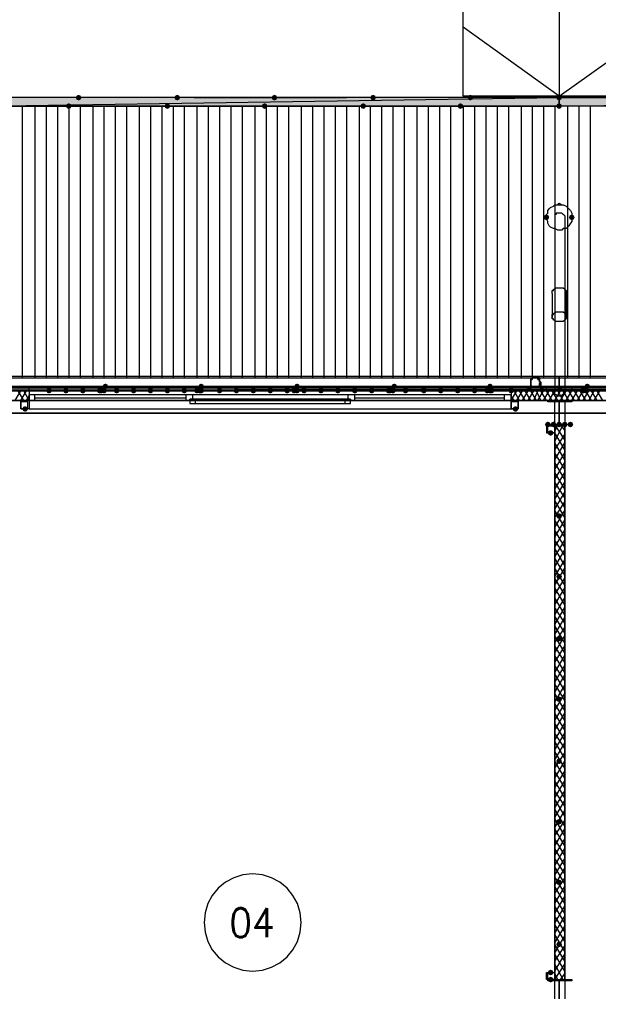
# Model space of a CAD drawing. Header units: millimetres. Extents: x 0 to 420, y 0 to 297.
# Drawn here: x 174.84 to 192.24, y 204.49 to 233.7 of the extents above; entities that cross this region are included whole.
import ezdxf

# ---------------------------------------------------------------- set-up
doc = ezdxf.new("R2010")
doc.units = ezdxf.units.MM
doc.styles.get("Standard").update_dxf_attribs({"font": 'STANDARD'})

msp = doc.modelspace()

# ---------------------------------------------------------------- hatches: boundary and pattern name
h = msp.add_hatch(color=7)
h.paths.add_polyline_path([(191.050333, 231.097667), (173.693667, 231.097667), (191.050333, 231.351667)], flags=0)
h.paths.add_polyline_path([(173.693667, 231.097667), (191.050333, 231.351667), (173.693667, 231.351667)], flags=0)
for color, points in [(254, [(176.699333, 231.351667), (176.674463, 231.291871), (176.614667, 231.267), (176.554871, 231.291871), (176.53, 231.351667), (176.554871, 231.411462), (176.614667, 231.436333), (176.674462, 231.411463)]), (254, [(179.662667, 231.351667), (179.637796, 231.291871), (179.578, 231.267), (179.518204, 231.291871), (179.493333, 231.351667), (179.518204, 231.411462), (179.578, 231.436333), (179.637796, 231.411463)]), (254, [(182.583667, 231.351667), (182.558796, 231.291871), (182.499, 231.267), (182.439204, 231.291871), (182.414333, 231.351667), (182.439204, 231.411462), (182.499, 231.436333), (182.558796, 231.411463)]), (254, [(185.547, 231.351667), (185.522129, 231.291871), (185.462333, 231.267), (185.402537, 231.291871), (185.377667, 231.351667), (185.402537, 231.411462), (185.462333, 231.436333), (185.522129, 231.411463)]), (254, [(188.468, 231.351667), (188.443129, 231.291871), (188.383333, 231.267), (188.323537, 231.291871), (188.298667, 231.351667), (188.323537, 231.411462), (188.383333, 231.436333), (188.443129, 231.411463)]), (254, [(191.135, 231.351667), (191.110129, 231.291871), (191.050333, 231.267), (190.990538, 231.291871), (190.965667, 231.351667), (190.990537, 231.411462), (191.050333, 231.436333), (191.110129, 231.411463)]), (254, [(176.403, 231.097667), (176.378129, 231.037871), (176.318333, 231.013), (176.258537, 231.037871), (176.233667, 231.097667), (176.258537, 231.157462), (176.318333, 231.182333), (176.378129, 231.157463)]), (254, [(179.366333, 231.097667), (179.341462, 231.037871), (179.281667, 231.013), (179.221871, 231.037871), (179.197, 231.097667), (179.221871, 231.157462), (179.281667, 231.182333), (179.341462, 231.157463)]), (254, [(182.287333, 231.097667), (182.262462, 231.037871), (182.202667, 231.013), (182.142871, 231.037871), (182.118, 231.097667), (182.142871, 231.157462), (182.202667, 231.182333), (182.262462, 231.157463)]), (254, [(185.250667, 231.097667), (185.225796, 231.037871), (185.166, 231.013), (185.106204, 231.037871), (185.081333, 231.097667), (185.106204, 231.157462), (185.166, 231.182333), (185.225796, 231.157463)]), (254, [(188.171667, 231.097667), (188.146796, 231.037871), (188.087, 231.013), (188.027204, 231.037871), (188.002333, 231.097667), (188.027204, 231.157462), (188.087, 231.182333), (188.146796, 231.157463)]), (254, [(191.135, 231.097667), (191.110129, 231.037871), (191.050333, 231.013), (190.990538, 231.037871), (190.965667, 231.097667), (190.990537, 231.157462), (191.050333, 231.182333), (191.110129, 231.157463)]), (7, [(190.754, 227.753333), (190.729129, 227.693537), (190.669333, 227.668667), (190.609537, 227.693537), (190.584667, 227.753333), (190.609537, 227.813129), (190.669333, 227.838), (190.729129, 227.813129)]), (7, [(191.516, 227.753333), (191.491129, 227.693537), (191.431333, 227.668667), (191.371538, 227.693537), (191.346667, 227.753333), (191.371537, 227.813129), (191.431333, 227.838), (191.491129, 227.813129)]), (7, [(175.810333, 222.546333), (175.785462, 222.486537), (175.725667, 222.461667), (175.665871, 222.486537), (175.641, 222.546333), (175.665871, 222.606129), (175.725667, 222.631), (175.785462, 222.606129)]), (7, [(176.318333, 222.546333), (176.293462, 222.486537), (176.233667, 222.461667), (176.173871, 222.486537), (176.149, 222.546333), (176.173871, 222.606129), (176.233667, 222.631), (176.293462, 222.606129)]), (7, [(176.826333, 222.546333), (176.801462, 222.486537), (176.741667, 222.461667), (176.681871, 222.486537), (176.657, 222.546333), (176.681871, 222.606129), (176.741667, 222.631), (176.801462, 222.606129)]), (7, [(177.334333, 222.546333), (177.309463, 222.486537), (177.249667, 222.461667), (177.189871, 222.486537), (177.165, 222.546333), (177.189871, 222.606129), (177.249667, 222.631), (177.309462, 222.606129)]), (254, [(177.376667, 222.546333), (177.351796, 222.486537), (177.292, 222.461667), (177.232204, 222.486537), (177.207333, 222.546333), (177.232204, 222.606129), (177.292, 222.631), (177.351796, 222.606129)]), (254, [(177.461333, 222.546333), (177.436462, 222.486537), (177.376667, 222.461667), (177.316871, 222.486537), (177.292, 222.546333), (177.316871, 222.606129), (177.376667, 222.631), (177.436462, 222.606129)]), (254, [(177.461333, 222.546333), (177.436462, 222.486537), (177.376667, 222.461667), (177.316871, 222.486537), (177.292, 222.546333), (177.316871, 222.606129), (177.376667, 222.631), (177.436462, 222.606129)]), (254, [(177.503667, 222.673333), (177.478796, 222.613537), (177.419, 222.588667), (177.359204, 222.613537), (177.334333, 222.673333), (177.359204, 222.733129), (177.419, 222.758), (177.478796, 222.733129)]), (7, [(177.842333, 222.546333), (177.817462, 222.486537), (177.757667, 222.461667), (177.697871, 222.486537), (177.673, 222.546333), (177.697871, 222.606129), (177.757667, 222.631), (177.817462, 222.606129)]), (7, [(178.350333, 222.546333), (178.325462, 222.486537), (178.265667, 222.461667), (178.205871, 222.486537), (178.181, 222.546333), (178.205871, 222.606129), (178.265667, 222.631), (178.325462, 222.606129)]), (7, [(178.858333, 222.546333), (178.833463, 222.486537), (178.773667, 222.461667), (178.713871, 222.486537), (178.689, 222.546333), (178.713871, 222.606129), (178.773667, 222.631), (178.833462, 222.606129)]), (7, [(179.366333, 222.546333), (179.341462, 222.486537), (179.281667, 222.461667), (179.221871, 222.486537), (179.197, 222.546333), (179.221871, 222.606129), (179.281667, 222.631), (179.341462, 222.606129)]), (7, [(179.874333, 222.546333), (179.849463, 222.486537), (179.789667, 222.461667), (179.729871, 222.486537), (179.705, 222.546333), (179.729871, 222.606129), (179.789667, 222.631), (179.849462, 222.606129)]), (254, [(180.255333, 222.546333), (180.230462, 222.486537), (180.170667, 222.461667), (180.110871, 222.486537), (180.086, 222.546333), (180.110871, 222.606129), (180.170667, 222.631), (180.230462, 222.606129)]), (254, [(180.34, 222.546333), (180.315129, 222.486537), (180.255333, 222.461667), (180.195538, 222.486537), (180.170667, 222.546333), (180.195537, 222.606129), (180.255333, 222.631), (180.315129, 222.606129)]), (254, [(180.34, 222.546333), (180.315129, 222.486537), (180.255333, 222.461667), (180.195538, 222.486537), (180.170667, 222.546333), (180.195537, 222.606129), (180.255333, 222.631), (180.315129, 222.606129)]), (254, [(180.382333, 222.673333), (180.357463, 222.613537), (180.297667, 222.588667), (180.237871, 222.613537), (180.213, 222.673333), (180.237871, 222.733129), (180.297667, 222.758), (180.357462, 222.733129)]), (7, [(180.382333, 222.546333), (180.357463, 222.486537), (180.297667, 222.461667), (180.237871, 222.486537), (180.213, 222.546333), (180.237871, 222.606129), (180.297667, 222.631), (180.357462, 222.606129)]), (7, [(180.932667, 222.546333), (180.907796, 222.486537), (180.848, 222.461667), (180.788204, 222.486537), (180.763333, 222.546333), (180.788204, 222.606129), (180.848, 222.631), (180.907796, 222.606129)]), (7, [(181.440667, 222.546333), (181.415796, 222.486537), (181.356, 222.461667), (181.296204, 222.486537), (181.271333, 222.546333), (181.296204, 222.606129), (181.356, 222.631), (181.415796, 222.606129)]), (7, [(181.948667, 222.546333), (181.923796, 222.486537), (181.864, 222.461667), (181.804204, 222.486537), (181.779333, 222.546333), (181.804204, 222.606129), (181.864, 222.631), (181.923796, 222.606129)]), (7, [(182.456667, 222.546333), (182.431796, 222.486537), (182.372, 222.461667), (182.312204, 222.486537), (182.287333, 222.546333), (182.312204, 222.606129), (182.372, 222.631), (182.431796, 222.606129)]), (7, [(182.964667, 222.546333), (182.939796, 222.486537), (182.88, 222.461667), (182.820204, 222.486537), (182.795333, 222.546333), (182.820204, 222.606129), (182.88, 222.631), (182.939796, 222.606129)]), (254, [(183.176333, 222.546333), (183.151462, 222.486537), (183.091667, 222.461667), (183.031871, 222.486537), (183.007, 222.546333), (183.031871, 222.606129), (183.091667, 222.631), (183.151462, 222.606129)]), (254, [(183.261, 222.673333), (183.236129, 222.613537), (183.176333, 222.588667), (183.116538, 222.613537), (183.091667, 222.673333), (183.116537, 222.733129), (183.176333, 222.758), (183.236129, 222.733129)]), (254, [(183.261, 222.546333), (183.236129, 222.486537), (183.176333, 222.461667), (183.116538, 222.486537), (183.091667, 222.546333), (183.116537, 222.606129), (183.176333, 222.631), (183.236129, 222.606129)]), (254, [(183.261, 222.546333), (183.236129, 222.486537), (183.176333, 222.461667), (183.116538, 222.486537), (183.091667, 222.546333), (183.116537, 222.606129), (183.176333, 222.631), (183.236129, 222.606129)]), (7, [(183.472667, 222.546333), (183.447796, 222.486537), (183.388, 222.461667), (183.328204, 222.486537), (183.303333, 222.546333), (183.328204, 222.606129), (183.388, 222.631), (183.447796, 222.606129)]), (7, [(183.980667, 222.546333), (183.955796, 222.486537), (183.896, 222.461667), (183.836204, 222.486537), (183.811333, 222.546333), (183.836204, 222.606129), (183.896, 222.631), (183.955796, 222.606129)]), (7, [(184.488667, 222.546333), (184.463796, 222.486537), (184.404, 222.461667), (184.344204, 222.486537), (184.319333, 222.546333), (184.344204, 222.606129), (184.404, 222.631), (184.463796, 222.606129)]), (7, [(184.996667, 222.546333), (184.971796, 222.486537), (184.912, 222.461667), (184.852204, 222.486537), (184.827333, 222.546333), (184.852204, 222.606129), (184.912, 222.631), (184.971796, 222.606129)]), (7, [(185.504667, 222.546333), (185.479796, 222.486537), (185.42, 222.461667), (185.360204, 222.486537), (185.335333, 222.546333), (185.360204, 222.606129), (185.42, 222.631), (185.479796, 222.606129)]), (7, [(186.012667, 222.546333), (185.987796, 222.486537), (185.928, 222.461667), (185.868204, 222.486537), (185.843333, 222.546333), (185.868204, 222.606129), (185.928, 222.631), (185.987796, 222.606129)]), (254, [(186.055, 222.546333), (186.030129, 222.486537), (185.970333, 222.461667), (185.910538, 222.486537), (185.885667, 222.546333), (185.910537, 222.606129), (185.970333, 222.631), (186.030129, 222.606129)]), (254, [(186.139667, 222.546333), (186.114796, 222.486537), (186.055, 222.461667), (185.995204, 222.486537), (185.970333, 222.546333), (185.995204, 222.606129), (186.055, 222.631), (186.114796, 222.606129)]), (254, [(186.139667, 222.546333), (186.114796, 222.486537), (186.055, 222.461667), (185.995204, 222.486537), (185.970333, 222.546333), (185.995204, 222.606129), (186.055, 222.631), (186.114796, 222.606129)]), (254, [(186.182, 222.673333), (186.157129, 222.613537), (186.097333, 222.588667), (186.037537, 222.613537), (186.012667, 222.673333), (186.037537, 222.733129), (186.097333, 222.758), (186.157129, 222.733129)]), (7, [(186.520667, 222.546333), (186.495796, 222.486537), (186.436, 222.461667), (186.376204, 222.486537), (186.351333, 222.546333), (186.376204, 222.606129), (186.436, 222.631), (186.495796, 222.606129)]), (7, [(187.071, 222.546333), (187.046129, 222.486537), (186.986333, 222.461667), (186.926538, 222.486537), (186.901667, 222.546333), (186.926537, 222.606129), (186.986333, 222.631), (187.046129, 222.606129)]), (7, [(187.579, 222.546333), (187.554129, 222.486537), (187.494333, 222.461667), (187.434538, 222.486537), (187.409667, 222.546333), (187.434537, 222.606129), (187.494333, 222.631), (187.554129, 222.606129)]), (7, [(188.087, 222.546333), (188.062129, 222.486537), (188.002333, 222.461667), (187.942537, 222.486537), (187.917667, 222.546333), (187.942537, 222.606129), (188.002333, 222.631), (188.062129, 222.606129)]), (7, [(188.595, 222.546333), (188.570129, 222.486537), (188.510333, 222.461667), (188.450538, 222.486537), (188.425667, 222.546333), (188.450537, 222.606129), (188.510333, 222.631), (188.570129, 222.606129)]), (254, [(188.976, 222.546333), (188.951129, 222.486537), (188.891333, 222.461667), (188.831538, 222.486537), (188.806667, 222.546333), (188.831537, 222.606129), (188.891333, 222.631), (188.951129, 222.606129)]), (254, [(189.060667, 222.673333), (189.035796, 222.613537), (188.976, 222.588667), (188.916204, 222.613537), (188.891333, 222.673333), (188.916204, 222.733129), (188.976, 222.758), (189.035796, 222.733129)]), (254, [(189.060667, 222.546333), (189.035796, 222.486537), (188.976, 222.461667), (188.916204, 222.486537), (188.891333, 222.546333), (188.916204, 222.606129), (188.976, 222.631), (189.035796, 222.606129)]), (254, [(189.060667, 222.546333), (189.035796, 222.486537), (188.976, 222.461667), (188.916204, 222.486537), (188.891333, 222.546333), (188.916204, 222.606129), (188.976, 222.631), (189.035796, 222.606129)]), (7, [(189.103, 222.546333), (189.078129, 222.486537), (189.018333, 222.461667), (188.958538, 222.486537), (188.933667, 222.546333), (188.958537, 222.606129), (189.018333, 222.631), (189.078129, 222.606129)]), (7, [(189.695667, 222.546333), (189.670796, 222.486537), (189.611, 222.461667), (189.551204, 222.486537), (189.526333, 222.546333), (189.551204, 222.606129), (189.611, 222.631), (189.670796, 222.606129)]), (254, [(191.854667, 222.546333), (191.829796, 222.486537), (191.77, 222.461667), (191.710204, 222.486537), (191.685333, 222.546333), (191.710204, 222.606129), (191.77, 222.631), (191.829796, 222.606129)]), (254, [(191.939333, 222.546333), (191.914463, 222.486537), (191.854667, 222.461667), (191.794871, 222.486537), (191.77, 222.546333), (191.794871, 222.606129), (191.854667, 222.631), (191.914462, 222.606129)]), (254, [(191.939333, 222.546333), (191.914463, 222.486537), (191.854667, 222.461667), (191.794871, 222.486537), (191.77, 222.546333), (191.794871, 222.606129), (191.854667, 222.631), (191.914462, 222.606129)]), (254, [(191.981667, 222.673333), (191.956796, 222.613537), (191.897, 222.588667), (191.837204, 222.613537), (191.812333, 222.673333), (191.837204, 222.733129), (191.897, 222.758), (191.956796, 222.733129)]), (7, [(175.090667, 221.996), (175.065796, 221.936204), (175.006, 221.911333), (174.946204, 221.936204), (174.921333, 221.996), (174.946204, 222.055796), (175.006, 222.080667), (175.065796, 222.055796)]), (7, [(189.822667, 221.996), (189.797796, 221.936204), (189.738, 221.911333), (189.678204, 221.936204), (189.653333, 221.996), (189.678204, 222.055796), (189.738, 222.080667), (189.797796, 222.055796)]), (7, [(190.796333, 221.530333), (190.771462, 221.470537), (190.711667, 221.445667), (190.651871, 221.470537), (190.627, 221.530333), (190.651871, 221.590129), (190.711667, 221.615), (190.771462, 221.590129)]), (7, [(190.965667, 221.530333), (190.940796, 221.470537), (190.881, 221.445667), (190.821204, 221.470537), (190.796333, 221.530333), (190.821204, 221.590129), (190.881, 221.615), (190.940796, 221.590129)]), (7, [(191.135, 221.530333), (191.110129, 221.470537), (191.050333, 221.445667), (190.990538, 221.470537), (190.965667, 221.530333), (190.990537, 221.590129), (191.050333, 221.615), (191.110129, 221.590129)]), (7, [(191.304333, 221.530333), (191.279462, 221.470537), (191.219667, 221.445667), (191.159871, 221.470537), (191.135, 221.530333), (191.159871, 221.590129), (191.219667, 221.615), (191.279462, 221.590129)]), (7, [(191.473667, 221.530333), (191.448796, 221.470537), (191.389, 221.445667), (191.329204, 221.470537), (191.304333, 221.530333), (191.329204, 221.590129), (191.389, 221.615), (191.448796, 221.590129)]), (7, [(190.881, 221.276333), (190.856129, 221.216537), (190.796333, 221.191667), (190.736538, 221.216537), (190.711667, 221.276333), (190.736537, 221.336129), (190.796333, 221.361), (190.856129, 221.336129)]), (7, [(191.135, 218.778667), (191.110129, 218.718871), (191.050333, 218.694), (190.990538, 218.718871), (190.965667, 218.778667), (190.990537, 218.838462), (191.050333, 218.863333), (191.110129, 218.838463)]), (7, [(191.135, 216.958333), (191.110129, 216.898537), (191.050333, 216.873667), (190.990538, 216.898537), (190.965667, 216.958333), (190.990537, 217.018129), (191.050333, 217.043), (191.110129, 217.018129)]), (7, [(191.135, 215.095667), (191.110129, 215.035871), (191.050333, 215.011), (190.990538, 215.035871), (190.965667, 215.095667), (190.990537, 215.155462), (191.050333, 215.180333), (191.110129, 215.155463)]), (7, [(191.135, 213.275333), (191.110129, 213.215537), (191.050333, 213.190667), (190.990538, 213.215537), (190.965667, 213.275333), (190.990537, 213.335129), (191.050333, 213.36), (191.110129, 213.335129)]), (7, [(191.135, 211.412667), (191.110129, 211.352871), (191.050333, 211.328), (190.990538, 211.352871), (190.965667, 211.412667), (190.990537, 211.472462), (191.050333, 211.497333), (191.110129, 211.472463)]), (7, [(191.135, 209.592333), (191.110129, 209.532537), (191.050333, 209.507667), (190.990538, 209.532537), (190.965667, 209.592333), (190.990537, 209.652129), (191.050333, 209.677), (191.110129, 209.652129)]), (7, [(191.135, 207.772), (191.110129, 207.712204), (191.050333, 207.687333), (190.990538, 207.712204), (190.965667, 207.772), (190.990537, 207.831796), (191.050333, 207.856667), (191.110129, 207.831796)]), (7, [(191.135, 205.909333), (191.110129, 205.849538), (191.050333, 205.824667), (190.990538, 205.849538), (190.965667, 205.909333), (190.990537, 205.969129), (191.050333, 205.994), (191.110129, 205.969129)]), (7, [(190.881, 205.062667), (190.856129, 205.002871), (190.796333, 204.978), (190.736538, 205.002871), (190.711667, 205.062667), (190.736537, 205.122462), (190.796333, 205.147333), (190.856129, 205.122463)]), (7, [(190.881, 204.851), (190.856129, 204.791204), (190.796333, 204.766333), (190.736538, 204.791204), (190.711667, 204.851), (190.736537, 204.910796), (190.796333, 204.935667), (190.856129, 204.910796)])]:
    msp.add_hatch(color=color).paths.add_polyline_path(points, flags=0)
h = msp.add_hatch(color=7)
h.paths.add_polyline_path([(208.449333, 231.097667), (191.050333, 231.097667), (208.449333, 231.351667)], flags=0)
h.paths.add_polyline_path([(191.050333, 231.097667), (208.449333, 231.351667), (191.050333, 231.351667)], flags=0)
h = msp.add_hatch(color=7)
h.paths.add_polyline_path([(120.904, 222.673333), (382.947333, 222.673333), (120.904, 222.546333)], flags=0)
h.paths.add_polyline_path([(382.947333, 222.673333), (120.904, 222.546333), (382.947333, 222.546333)], flags=0)

# ---------------------------------------------------------------- linework, layer by layer
at = {"color": 7, "lineweight": 0}
for points in [[(193.971333, 257.471333), (193.971333, 231.394), (188.171667, 231.394), (188.171667, 257.471333)], [(191.050333, 257.471333), (191.050333, 231.394), (193.971333, 233.468333)], [(191.050333, 231.394), (188.171667, 233.468333)], [(191.050333, 231.351667), (173.693667, 231.351667)], [(180.086, 231.351667), (184.658, 231.351667)], [(208.449333, 231.351667), (191.050333, 231.351667)], [(190.669333, 227.753333), (190.669333, 227.838), (190.711667, 227.880333), (190.711667, 227.965), (190.754, 228.007333), (190.796333, 228.049667), (190.881, 228.092), (190.923333, 228.134333), (191.008, 228.134333), (191.050333, 228.176667), (191.135, 228.134333), (191.177333, 228.134333), (191.262, 228.092), (191.304333, 228.049667), (191.346667, 228.007333), (191.389, 227.965), (191.431333, 227.880333), (191.431333, 227.838), (191.431333, 227.753333)], [(191.219667, 227.795667), (191.177333, 227.838), (191.135, 227.880333), (191.092667, 227.880333), (191.050333, 227.880333), (191.008, 227.880333), (190.965667, 227.880333), (190.965667, 227.838), (190.923333, 227.838), (190.923333, 227.795667)], [(190.923333, 227.795667), (190.923333, 222.504)], [(191.219667, 227.795667), (191.219667, 222.504)], [(190.838667, 225.467333), (190.838667, 225.509667), (190.838667, 225.552), (190.881, 225.552), (190.881, 225.594333), (190.923333, 225.594333), (190.965667, 225.636667), (191.008, 225.636667), (191.050333, 225.636667), (191.092667, 225.636667), (191.135, 225.636667), (191.177333, 225.636667), (191.219667, 225.594333), (191.262, 225.552), (191.262, 225.509667), (191.262, 225.467333)], [(190.838667, 225.467333), (190.838667, 224.747667)], [(191.262, 225.467333), (191.262, 224.747667)], [(175.133, 222.546333), (175.133, 222.631), (189.611, 222.631), (189.611, 222.546333)], [(191.431333, 222.631), (191.389, 222.631), (191.346667, 222.631), (191.304333, 222.631), (191.262, 222.631), (191.177333, 222.631), (191.135, 222.631), (191.050333, 222.631), (191.008, 222.631), (190.923333, 222.631), (190.881, 222.631), (190.796333, 222.631), (190.754, 222.631), (190.711667, 222.631), (190.669333, 222.631)], [(191.431333, 222.631), (191.431333, 222.546333), (191.389, 222.546333), (191.346667, 222.546333), (191.304333, 222.546333), (191.262, 222.546333), (191.177333, 222.546333), (191.135, 222.546333), (191.050333, 222.546333), (191.008, 222.546333), (190.923333, 222.546333), (190.881, 222.546333), (190.796333, 222.546333), (190.754, 222.546333), (190.711667, 222.546333), (190.669333, 222.546333), (190.669333, 222.631)], [(120.904, 222.546333), (382.947333, 222.546333), (120.904, 222.546333), (382.947333, 222.546333)], [(120.904, 222.546333), (382.947333, 222.546333)], [(120.904, 222.546333), (382.947333, 222.546333)], [(175.133, 222.546333), (172.212, 222.546333)], [(174.709667, 222.25), (174.879, 222.546333)], [(174.963667, 222.25), (174.794333, 222.546333)], [(174.879, 222.25), (175.048333, 222.546333)], [(175.133, 222.25), (174.963667, 222.546333)], [(175.048333, 222.25), (175.133, 222.377)], [(175.133, 222.546333), (175.133, 222.419333), (175.133, 222.25)], [(175.133, 222.546333), (175.133, 222.419333)], [(175.133, 222.25), (175.302333, 222.25), (175.302333, 222.419333), (175.133, 222.419333)], [(179.832, 222.419333), (175.302333, 222.419333)], [(175.302333, 222.334667), (179.832, 222.334667)], [(179.916667, 222.419333), (179.832, 222.419333), (179.832, 222.25), (179.916667, 222.25)], [(179.916667, 222.25), (179.959, 222.25), (179.959, 222.292333), (180.043667, 222.292333), (180.043667, 222.419333), (179.916667, 222.419333)], [(184.700333, 222.419333), (180.043667, 222.419333)], [(184.615667, 222.292333), (180.128333, 222.292333)], [(184.785, 222.419333), (184.700333, 222.419333), (184.700333, 222.292333), (184.785, 222.292333), (184.785, 222.25)], [(184.785, 222.25), (184.912, 222.25), (184.912, 222.419333), (184.785, 222.419333)], [(189.399333, 222.419333), (184.912, 222.419333)], [(184.912, 222.334667), (189.399333, 222.334667)], [(189.611, 222.419333), (189.399333, 222.419333), (189.399333, 222.25), (189.611, 222.25)], [(189.611, 222.25), (189.780333, 222.546333)], [(189.611, 222.546333), (189.611, 222.419333), (189.611, 222.25)], [(189.611, 222.546333), (189.611, 222.419333)], [(192.489667, 222.546333), (189.611, 222.546333)], [(189.695667, 222.25), (189.611, 222.377)], [(189.865, 222.25), (189.695667, 222.546333)], [(189.780333, 222.25), (189.949667, 222.546333)], [(190.034333, 222.25), (189.865, 222.546333)], [(189.949667, 222.25), (190.119, 222.546333)], [(190.203667, 222.25), (190.034333, 222.546333)], [(190.119, 222.25), (190.288333, 222.546333)], [(190.373, 222.25), (190.203667, 222.546333)], [(190.288333, 222.25), (190.415333, 222.546333)], [(190.5, 222.25), (190.373, 222.546333)], [(190.415333, 222.25), (190.584667, 222.546333)], [(190.669333, 222.25), (190.5, 222.546333)], [(190.584667, 222.25), (190.754, 222.546333)], [(190.838667, 222.25), (190.669333, 222.546333)], [(190.754, 222.25), (190.923333, 222.546333)], [(191.008, 222.25), (190.838667, 222.546333)], [(190.923333, 222.25), (191.092667, 222.546333)], [(191.177333, 222.25), (191.008, 222.546333)], [(191.092667, 222.25), (191.262, 222.546333)], [(191.346667, 222.25), (191.177333, 222.546333)], [(191.262, 222.25), (191.431333, 222.546333)], [(191.516, 222.25), (191.346667, 222.546333)], [(191.431333, 222.25), (191.600667, 222.546333)], [(191.685333, 222.25), (191.516, 222.546333)], [(191.600667, 222.25), (191.77, 222.546333)], [(191.854667, 222.25), (191.685333, 222.546333)], [(191.77, 222.25), (191.939333, 222.546333)], [(192.024, 222.25), (191.854667, 222.546333)], [(191.939333, 222.25), (192.108667, 222.546333)], [(192.193333, 222.25), (192.024, 222.546333)], [(192.108667, 222.25), (192.278, 222.546333)], [(192.362667, 222.25), (192.193333, 222.546333)], [(172.212, 222.25), (175.133, 222.25)], [(175.006, 222.25), (175.006, 222.207667)], [(182.372, 222.25), (175.133, 222.25), (175.133, 222.123)], [(182.372, 222.25), (175.133, 222.25), (175.133, 222.123)], [(175.133, 222.25), (189.611, 222.25)], [(175.133, 222.123), (175.133, 221.996), (182.372, 221.996)], [(175.133, 222.123), (175.133, 221.996), (182.372, 221.996)], [(175.302333, 222.25), (179.832, 222.25)], [(180.128333, 222.25), (184.615667, 222.25)], [(180.128333, 222.165333), (184.615667, 222.165333)], [(180.128333, 222.165333), (184.615667, 222.165333)], [(189.611, 222.123), (189.611, 222.25), (182.372, 222.25)], [(189.611, 222.123), (189.611, 222.25), (182.372, 222.25)], [(182.372, 221.996), (189.611, 221.996), (189.611, 222.123)], [(182.372, 221.996), (189.611, 221.996), (189.611, 222.123)], [(184.912, 222.25), (189.399333, 222.25)], [(189.611, 222.25), (192.489667, 222.25)], [(189.738, 222.25), (189.738, 222.207667)], [(190.711667, 222.207667), (190.711667, 222.25)], [(190.881, 222.207667), (190.881, 222.25)], [(191.050333, 221.530333), (191.050333, 222.25)], [(191.219667, 222.207667), (191.219667, 222.25)], [(191.389, 222.207667), (191.389, 222.25)], [(190.796333, 221.530333), (190.796333, 221.488)], [(190.923333, 221.318667), (191.008, 221.530333)], [(190.923333, 221.022333), (191.177333, 221.530333)], [(191.219667, 221.064667), (190.923333, 221.530333)], [(191.219667, 221.361), (191.092667, 221.530333)], [(191.219667, 220.768333), (190.923333, 221.276333)], [(190.923333, 220.768333), (191.219667, 221.234)], [(190.923333, 220.472), (191.219667, 220.98)], [(191.219667, 220.472), (190.923333, 220.98)], [(190.923333, 220.175667), (191.219667, 220.683667)], [(191.219667, 220.175667), (190.923333, 220.683667)], [(190.923333, 219.879333), (191.219667, 220.387333)], [(191.219667, 219.879333), (190.923333, 220.387333)], [(190.923333, 219.583), (191.219667, 220.091)], [(191.219667, 219.583), (190.923333, 220.091)], [(190.923333, 219.286667), (191.219667, 219.794667)], [(191.219667, 219.329), (190.923333, 219.794667)], [(191.219667, 219.032667), (190.923333, 219.540667)], [(190.923333, 218.990333), (191.219667, 219.498333)], [(191.219667, 218.736333), (190.923333, 219.244333)], [(190.923333, 218.736333), (191.219667, 219.202)], [(190.923333, 218.44), (191.219667, 218.948)], [(191.219667, 218.44), (190.923333, 218.948)], [(190.923333, 218.143667), (191.219667, 218.651667)], [(191.219667, 218.143667), (190.923333, 218.651667)], [(190.923333, 217.847333), (191.219667, 218.355333)], [(191.219667, 217.847333), (190.923333, 218.355333)], [(190.923333, 217.551), (191.219667, 218.059)], [(191.219667, 217.593333), (190.923333, 218.059)], [(191.219667, 217.297), (190.923333, 217.805)], [(190.923333, 217.254667), (191.219667, 217.762667)], [(191.219667, 217.000667), (190.923333, 217.508667)], [(190.923333, 216.958333), (191.219667, 217.466333)], [(190.923333, 216.704333), (191.219667, 217.212333)], [(191.219667, 216.704333), (190.923333, 217.212333)], [(190.923333, 216.408), (191.219667, 216.916)], [(191.219667, 216.408), (190.923333, 216.916)], [(190.923333, 216.111667), (191.219667, 216.619667)], [(191.219667, 216.111667), (190.923333, 216.619667)], [(190.923333, 215.815333), (191.219667, 216.323333)], [(191.219667, 215.815333), (190.923333, 216.323333)], [(190.923333, 215.519), (191.219667, 216.027)], [(191.219667, 215.561333), (190.923333, 216.027)], [(191.219667, 215.265), (190.923333, 215.773)], [(190.923333, 215.222667), (191.219667, 215.730667)], [(191.219667, 214.968667), (190.923333, 215.476667)], [(190.923333, 214.968667), (191.219667, 215.434333)], [(190.923333, 214.672333), (191.219667, 215.180333)], [(191.219667, 214.672333), (190.923333, 215.180333)], [(190.923333, 214.376), (191.219667, 214.884)], [(191.219667, 214.376), (190.923333, 214.884)], [(190.923333, 214.079667), (191.219667, 214.587667)], [(191.219667, 214.079667), (190.923333, 214.587667)], [(190.923333, 213.783333), (191.219667, 214.291333)], [(191.219667, 213.825667), (190.923333, 214.291333)], [(191.219667, 213.529333), (190.923333, 214.037333)], [(190.923333, 213.487), (191.219667, 213.995)], [(191.219667, 213.233), (190.923333, 213.741)], [(190.923333, 213.190667), (191.219667, 213.698667)], [(190.923333, 212.936667), (191.219667, 213.444667)], [(191.219667, 212.936667), (190.923333, 213.444667)], [(190.923333, 212.640333), (191.219667, 213.148333)], [(191.219667, 212.640333), (190.923333, 213.148333)], [(190.923333, 212.344), (191.219667, 212.852)], [(191.219667, 212.344), (190.923333, 212.852)], [(190.923333, 212.047667), (191.219667, 212.555667)], [(191.219667, 212.047667), (190.923333, 212.555667)], [(190.923333, 211.751333), (191.219667, 212.259333)], [(191.219667, 211.793667), (190.923333, 212.259333)], [(191.219667, 211.497333), (190.923333, 212.005333)], [(190.923333, 211.455), (191.219667, 211.963)], [(191.219667, 211.201), (190.923333, 211.709)], [(190.923333, 211.201), (191.219667, 211.666667)], [(190.923333, 210.904667), (191.219667, 211.412667)], [(191.219667, 210.904667), (190.923333, 211.412667)], [(190.923333, 210.608333), (191.219667, 211.116333)], [(191.219667, 210.608333), (190.923333, 211.116333)], [(190.923333, 210.312), (191.219667, 210.82)], [(191.219667, 210.312), (190.923333, 210.82)], [(190.923333, 210.015667), (191.219667, 210.523667)], [(191.219667, 210.058), (190.923333, 210.523667)], [(191.219667, 209.761667), (190.923333, 210.269667)], [(190.923333, 209.719333), (191.219667, 210.227333)], [(191.219667, 209.465333), (190.923333, 209.973333)], [(190.923333, 209.423), (191.219667, 209.931)], [(191.219667, 209.169), (190.923333, 209.677)], [(190.923333, 209.169), (191.219667, 209.634667)], [(190.923333, 208.872667), (191.219667, 209.380667)], [(191.219667, 208.872667), (190.923333, 209.380667)], [(190.923333, 208.576333), (191.219667, 209.084333)], [(191.219667, 208.576333), (190.923333, 209.084333)], [(190.923333, 208.28), (191.219667, 208.788)], [(191.219667, 208.28), (190.923333, 208.788)], [(190.923333, 207.983667), (191.219667, 208.491667)], [(191.219667, 208.026), (190.923333, 208.491667)], [(183.303333, 206.5655), (183.273661, 206.859844), (183.188561, 207.133996), (183.053905, 207.382083), (182.875566, 207.598232), (182.659416, 207.776572), (182.411329, 207.911228), (182.137177, 207.996328), (181.842833, 208.026), (181.54849, 207.996328), (181.274338, 207.911228), (181.026251, 207.776572), (180.810101, 207.598232), (180.631762, 207.382083), (180.497106, 207.133996), (180.412005, 206.859844), (180.382333, 206.5655)], [(191.219667, 207.729667), (190.923333, 208.237667)], [(190.923333, 207.687333), (191.219667, 208.195333)], [(191.219667, 207.433333), (190.923333, 207.941333)], [(190.923333, 207.433333), (191.219667, 207.899)], [(190.923333, 207.137), (191.219667, 207.645)], [(191.219667, 207.137), (190.923333, 207.645)], [(190.923333, 206.840667), (191.219667, 207.348667)], [(191.219667, 206.840667), (190.923333, 207.348667)], [(190.923333, 206.544333), (191.219667, 207.052333)], [(191.219667, 206.544333), (190.923333, 207.052333)], [(180.382333, 206.5655), (180.412005, 206.271156), (180.497106, 205.997004), (180.631762, 205.748917), (180.810101, 205.532768), (181.026251, 205.354428), (181.274338, 205.219772), (181.54849, 205.134672), (181.842833, 205.105), (182.137177, 205.134672), (182.411329, 205.219772), (182.659416, 205.354428), (182.875566, 205.532768), (183.053905, 205.748917), (183.188561, 205.997004), (183.273661, 206.271156), (183.303333, 206.5655)], [(190.923333, 206.248), (191.219667, 206.756)], [(191.219667, 206.290333), (190.923333, 206.756)], [(191.219667, 205.994), (190.923333, 206.502)], [(190.923333, 205.951667), (191.219667, 206.459667)], [(191.219667, 205.697667), (190.923333, 206.205667)], [(190.923333, 205.655333), (191.219667, 206.163333)], [(191.219667, 205.401333), (190.923333, 205.909333)], [(190.923333, 205.401333), (191.219667, 205.867)], [(190.923333, 205.105), (191.219667, 205.613)], [(191.219667, 205.105), (190.923333, 205.613)], [(190.923333, 204.851), (191.219667, 205.316667)], [(191.177333, 204.851), (190.923333, 205.316667)], [(190.711667, 204.808667), (190.711667, 204.851)], [(190.881, 204.808667), (190.881, 204.851)], [(191.008, 204.851), (190.923333, 205.020333)], [(191.050333, 204.131333), (191.050333, 204.851)], [(191.092667, 204.851), (191.219667, 205.020333)], [(191.219667, 204.808667), (191.219667, 204.851)], [(191.389, 204.808667), (191.389, 204.851)]]:
    msp.add_lwpolyline(points, dxfattribs=at)
for points in [[(191.050333, 231.097667), (173.693667, 231.097667), (191.050333, 231.351667)], [(173.693667, 231.097667), (191.050333, 231.351667), (173.693667, 231.351667)], [(260.604, 231.351667), (260.604, 231.097667), (243.247333, 231.097667), (243.247333, 231.351667), (243.247333, 231.097667), (225.848333, 231.097667), (225.848333, 231.351667), (225.848333, 231.097667), (208.449333, 231.097667), (208.449333, 231.351667), (208.449333, 231.097667), (191.050333, 231.097667), (191.050333, 231.351667), (173.693667, 231.351667), (173.693667, 231.097667), (191.050333, 231.097667), (191.050333, 231.351667), (208.449333, 231.351667), (225.848333, 231.351667), (243.247333, 231.351667)], [(184.658, 231.351667), (180.086, 231.351667)], [(208.449333, 231.097667), (191.050333, 231.097667), (208.449333, 231.351667)], [(191.050333, 231.097667), (208.449333, 231.351667), (191.050333, 231.351667)], [(382.947333, 230.505), (382.947333, 231.097667), (120.904, 231.097667), (120.904, 230.505), (120.904, 223.52), (120.904, 222.927333), (382.947333, 222.927333), (382.947333, 223.52)], [(191.135, 227.372333), (191.050333, 227.372333), (191.008, 227.372333), (190.923333, 227.414667), (190.881, 227.414667), (190.796333, 227.457), (190.754, 227.499333), (190.711667, 227.584), (190.711667, 227.626333), (190.669333, 227.711), (190.669333, 227.753333), (190.669333, 227.838), (190.711667, 227.880333), (190.711667, 227.965), (190.754, 228.007333), (190.796333, 228.049667), (190.881, 228.092), (190.923333, 228.134333), (191.008, 228.134333), (191.050333, 228.134333), (191.135, 228.134333), (191.177333, 228.134333), (191.262, 228.092), (191.304333, 228.049667), (191.346667, 228.007333), (191.389, 227.965), (191.431333, 227.880333), (191.431333, 227.838), (191.431333, 227.753333), (191.431333, 227.711), (191.431333, 227.626333), (191.389, 227.584), (191.346667, 227.499333), (191.304333, 227.457), (191.262, 227.414667), (191.177333, 227.414667)], [(191.092667, 224.620667), (191.050333, 224.620667), (191.008, 224.620667), (190.965667, 224.620667), (190.923333, 224.663), (190.881, 224.663), (190.881, 224.705333), (190.838667, 224.705333), (190.838667, 224.747667), (190.838667, 224.79), (190.838667, 224.832333), (190.881, 224.832333), (190.881, 224.874667), (190.923333, 224.874667), (190.965667, 224.917), (191.008, 224.917), (191.050333, 224.917), (191.092667, 224.917), (191.135, 224.917), (191.177333, 224.917), (191.219667, 224.874667), (191.262, 224.832333), (191.262, 224.79), (191.262, 224.747667), (191.262, 224.705333), (191.219667, 224.663), (191.177333, 224.620667), (191.135, 224.620667)], [(173.651333, 222.631), (191.050333, 222.631), (191.050333, 222.969667), (173.651333, 222.969667)], [(190.584667, 222.588667), (190.5, 222.588667), (190.5, 222.800333), (190.457667, 222.842667), (190.457667, 222.885), (190.457667, 222.927333), (190.415333, 222.927333), (190.373, 222.927333), (190.330667, 222.927333), (190.288333, 222.927333), (190.246, 222.927333), (190.203667, 222.885), (190.203667, 222.842667), (190.203667, 222.800333), (190.203667, 222.588667), (190.076667, 222.588667), (190.203667, 222.588667), (190.203667, 222.800333), (190.203667, 222.842667), (190.203667, 222.885), (190.246, 222.885), (190.246, 222.927333), (190.288333, 222.927333), (190.330667, 222.927333), (190.373, 222.927333), (190.415333, 222.927333), (190.415333, 222.885), (190.457667, 222.885), (190.457667, 222.842667), (190.457667, 222.800333), (190.5, 222.800333), (190.5, 222.588667), (190.584667, 222.588667), (190.5, 222.588667), (190.5, 222.800333), (190.457667, 222.842667), (190.457667, 222.885), (190.457667, 222.927333), (190.415333, 222.927333), (190.373, 222.927333), (190.330667, 222.927333), (190.288333, 222.927333), (190.246, 222.927333), (190.203667, 222.885), (190.203667, 222.842667), (190.203667, 222.800333), (190.203667, 222.588667), (190.076667, 222.588667), (190.203667, 222.588667), (190.203667, 222.800333), (190.203667, 222.842667), (190.203667, 222.885), (190.246, 222.885), (190.246, 222.927333), (190.288333, 222.927333), (190.330667, 222.927333), (190.373, 222.927333), (190.415333, 222.927333), (190.415333, 222.885), (190.457667, 222.885), (190.457667, 222.842667), (190.457667, 222.800333), (190.5, 222.800333), (190.5, 222.588667), (190.584667, 222.588667), (190.5, 222.588667), (190.5, 222.800333), (190.457667, 222.800333), (190.457667, 222.842667), (190.457667, 222.885), (190.415333, 222.885), (190.415333, 222.927333), (190.373, 222.927333), (190.330667, 222.927333), (190.288333, 222.927333), (190.246, 222.927333), (190.246, 222.885), (190.203667, 222.885), (190.203667, 222.842667), (190.203667, 222.800333), (190.203667, 222.588667), (190.076667, 222.588667), (190.203667, 222.588667), (190.203667, 222.800333), (190.203667, 222.842667), (190.203667, 222.885), (190.246, 222.927333), (190.288333, 222.927333), (190.330667, 222.927333), (190.373, 222.927333), (190.415333, 222.927333), (190.457667, 222.927333), (190.457667, 222.885), (190.457667, 222.842667), (190.5, 222.800333), (190.5, 222.588667)], [(190.203667, 222.800333), (190.203667, 222.758), (190.203667, 222.715667), (190.246, 222.673333), (190.288333, 222.673333), (190.330667, 222.631), (190.373, 222.673333), (190.415333, 222.673333), (190.457667, 222.715667), (190.457667, 222.758), (190.5, 222.800333), (190.457667, 222.800333), (190.457667, 222.842667), (190.457667, 222.885), (190.415333, 222.885), (190.415333, 222.927333), (190.373, 222.927333), (190.330667, 222.927333), (190.288333, 222.927333), (190.246, 222.927333), (190.246, 222.885), (190.203667, 222.885), (190.203667, 222.842667)], [(190.5, 222.800333), (190.457667, 222.800333), (190.457667, 222.842667), (190.457667, 222.885), (190.415333, 222.885), (190.415333, 222.927333), (190.373, 222.927333), (190.330667, 222.927333), (190.288333, 222.927333), (190.246, 222.927333), (190.246, 222.885), (190.203667, 222.885), (190.203667, 222.842667), (190.203667, 222.800333), (190.203667, 222.758), (190.203667, 222.715667), (190.246, 222.673333), (190.288333, 222.673333), (190.330667, 222.631), (190.373, 222.673333), (190.415333, 222.673333), (190.457667, 222.715667), (190.457667, 222.758)], [(191.050333, 222.631), (208.449333, 222.631), (208.449333, 222.969667), (191.050333, 222.969667)], [(120.904, 222.673333), (382.947333, 222.673333), (120.904, 222.546333)], [(382.947333, 222.673333), (120.904, 222.546333), (382.947333, 222.546333)], [(120.904, 222.673333), (120.904, 222.546333), (382.947333, 222.546333), (382.947333, 222.673333)], [(191.092667, 222.377), (191.050333, 222.377), (191.008, 222.377), (190.965667, 222.419333), (190.923333, 222.419333), (190.923333, 222.461667), (190.923333, 222.504), (190.923333, 222.546333), (190.965667, 222.546333), (191.008, 222.588667), (191.050333, 222.588667), (191.092667, 222.588667), (191.135, 222.588667), (191.135, 222.546333), (191.177333, 222.546333), (191.177333, 222.504), (191.219667, 222.504), (191.219667, 222.461667), (191.177333, 222.461667), (191.177333, 222.419333), (191.135, 222.419333), (191.135, 222.377)], [(175.133, 222.25), (175.133, 222.419333)], [(179.959, 222.165333), (180.128333, 222.165333), (180.128333, 222.292333), (179.959, 222.292333)], [(184.785, 222.292333), (184.615667, 222.292333), (184.615667, 222.165333), (184.785, 222.165333)], [(189.611, 222.25), (189.611, 222.419333)], [(394.335, 222.25), (260.265333, 222.25), (260.265333, 191.219667), (243.586, 191.219667), (243.586, 222.25), (109.516333, 222.25), (109.516333, 105.579333), (243.586, 105.579333), (243.586, 136.609667), (260.265333, 136.609667), (260.265333, 105.579333), (394.335, 105.579333)], [(174.879, 222.25), (175.133, 222.25), (175.133, 221.996), (174.879, 221.996)], [(174.879, 222.207667), (174.879, 221.996), (175.090667, 221.996), (175.090667, 222.207667)], [(189.611, 222.25), (189.822667, 222.25), (189.822667, 221.996), (189.611, 221.996)], [(189.611, 222.207667), (189.611, 221.996), (189.822667, 221.996), (189.822667, 222.207667)], [(191.431333, 221.530333), (190.711667, 221.530333), (191.050333, 221.530333), (191.050333, 222.207667), (190.711667, 222.207667), (190.711667, 222.25), (191.431333, 222.25), (191.431333, 222.207667), (191.050333, 222.207667), (191.050333, 221.530333)], [(243.586, 221.869), (243.586, 191.219667), (260.265333, 191.219667), (260.265333, 221.869), (393.954, 221.869), (393.954, 105.918), (260.265333, 105.918), (260.265333, 136.609667), (243.586, 136.609667), (243.586, 105.918), (109.897333, 105.918), (109.897333, 221.869)], [(190.923333, 221.530333), (190.669333, 221.530333), (190.669333, 221.276333), (190.923333, 221.276333)], [(190.923333, 221.488), (190.923333, 221.276333), (190.711667, 221.276333), (190.711667, 221.488)], [(191.219667, 204.851), (191.219667, 221.530333), (190.923333, 221.530333), (190.923333, 204.851)], [(190.923333, 204.851), (190.711667, 204.851), (190.711667, 205.062667), (190.923333, 205.062667), (190.923333, 204.851), (190.669333, 204.851), (190.669333, 205.062667), (190.923333, 205.062667)], [(191.431333, 204.131333), (190.711667, 204.131333), (190.711667, 204.173667), (191.050333, 204.173667), (191.050333, 204.808667), (190.711667, 204.808667), (190.711667, 204.851), (191.431333, 204.851), (191.431333, 204.808667), (191.050333, 204.808667), (191.050333, 204.173667), (191.431333, 204.173667)]]:
    msp.add_lwpolyline(points, close=True, dxfattribs=at)
at = {"color": 253, "lineweight": 0}
for points in [[(174.921333, 231.097667), (174.921333, 222.927333)], [(175.302333, 231.097667), (175.302333, 222.927333)], [(175.641, 231.097667), (175.641, 222.927333)], [(175.979667, 231.097667), (175.979667, 222.927333)], [(176.318333, 231.097667), (176.318333, 222.927333)], [(176.657, 231.097667), (176.657, 222.927333)], [(177.038, 231.097667), (177.038, 222.927333)], [(177.376667, 231.097667), (177.376667, 222.927333)], [(177.715333, 231.097667), (177.715333, 222.927333)], [(178.054, 231.097667), (178.054, 222.927333)], [(178.435, 231.097667), (178.435, 222.927333)], [(178.773667, 231.097667), (178.773667, 222.927333)], [(179.112333, 231.097667), (179.112333, 222.927333)], [(179.451, 231.097667), (179.451, 222.927333)], [(179.789667, 231.097667), (179.789667, 222.927333)], [(180.170667, 231.097667), (180.170667, 222.927333)], [(180.509333, 231.097667), (180.509333, 222.927333)], [(180.848, 231.097667), (180.848, 222.927333)], [(181.186667, 231.097667), (181.186667, 222.927333)], [(181.525333, 231.097667), (181.525333, 222.927333)], [(181.906333, 231.097667), (181.906333, 222.927333)], [(182.245, 231.097667), (182.245, 222.927333)], [(182.583667, 231.097667), (182.583667, 222.927333)], [(182.922333, 231.097667), (182.922333, 222.927333)], [(183.303333, 231.097667), (183.303333, 222.927333)], [(183.642, 231.097667), (183.642, 222.927333)], [(183.980667, 231.097667), (183.980667, 222.927333)], [(184.319333, 231.097667), (184.319333, 222.927333)], [(184.658, 231.097667), (184.658, 222.927333)], [(185.039, 231.097667), (185.039, 222.927333)], [(185.377667, 231.097667), (185.377667, 222.927333)], [(185.716333, 231.097667), (185.716333, 222.927333)], [(186.055, 231.097667), (186.055, 222.927333)], [(186.393667, 231.097667), (186.393667, 222.927333)], [(186.774667, 231.097667), (186.774667, 222.927333)], [(187.113333, 231.097667), (187.113333, 222.927333)], [(187.452, 231.097667), (187.452, 222.927333)], [(187.790667, 231.097667), (187.790667, 222.927333)], [(188.171667, 231.097667), (188.171667, 222.927333)], [(188.510333, 231.097667), (188.510333, 222.927333)], [(188.849, 231.097667), (188.849, 222.927333)], [(189.187667, 231.097667), (189.187667, 222.927333)], [(189.526333, 231.097667), (189.526333, 222.927333)], [(189.907333, 231.097667), (189.907333, 222.927333)], [(190.246, 231.097667), (190.246, 222.927333)], [(190.584667, 231.097667), (190.584667, 222.927333)], [(190.923333, 231.097667), (190.923333, 222.927333)], [(191.304333, 231.097667), (191.304333, 222.927333)], [(191.643, 231.097667), (191.643, 222.927333)], [(191.981667, 231.097667), (191.981667, 222.927333)]]:
    msp.add_lwpolyline(points, dxfattribs=at)
at = {"color": 43, "lineweight": 0}
for points in [[(190.923333, 222.25), (173.820667, 222.25), (173.820667, 187.748333), (190.923333, 187.748333)], [(208.322333, 187.748333), (208.322333, 222.25), (191.219667, 222.25), (191.219667, 187.748333)]]:
    msp.add_lwpolyline(points, close=True, dxfattribs=at)
at = {"color": 254, "lineweight": 0}
msp.add_lwpolyline([(243.586, 221.869), (109.897333, 221.869), (109.897333, 105.918), (243.586, 105.918), (243.586, 136.609667), (260.265333, 136.609667), (260.265333, 105.918), (393.954, 105.918), (393.954, 221.869), (260.265333, 221.869), (260.265333, 191.219667), (243.586, 191.219667)], close=True, dxfattribs=at)

# ---------------------------------------------------------------- texts
at = {"color": 7, "insert": (181.144326, 206.993034), "char_height": 0.872032, "width": 1.16270933, "attachment_point": 1}
msp.add_mtext('04', dxfattribs=at)

doc.saveas('drawing.dxf')
